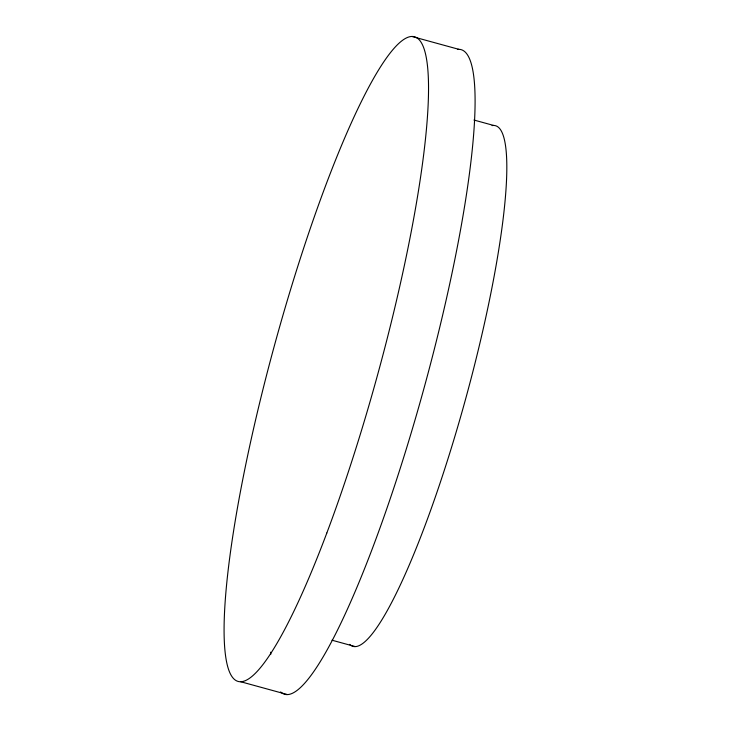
<?xml version="1.0" encoding="UTF-8"?>
<svg xmlns="http://www.w3.org/2000/svg" width="731" height="731" viewBox="0 0 731 731"><rect width="100%" height="100%" fill="white"/><g stroke="black" fill="none" stroke-linecap="round" stroke-linejoin="round"><path stroke-width="1.1" d="M412.22 36.55L458.712 49.297M473.916 120.03L493.589 125.421M332.002 640.21L354.955 646.506M240.581 681.703L287.073 694.45M492.064 125.595A269.903 43.312 -74.7 0 1 465.939 397.801A269.903 43.312 -74.7 0 1 349.674 644.395M457.615 49.379A334.158 53.619 -74.7 0 1 423.962 388.38A334.158 53.619 -74.7 0 1 280.622 691.928M270.753 654.419A334.158 53.619 -74.7 0 1 270.662 652.162M326.803 533.063A334.158 53.619 -74.7 0 0 414.87 36.888A334.158 53.619 -74.7 0 0 237.529 507.433A334.158 53.619 -74.7 0 0 326.803 533.063"/></g></svg>
